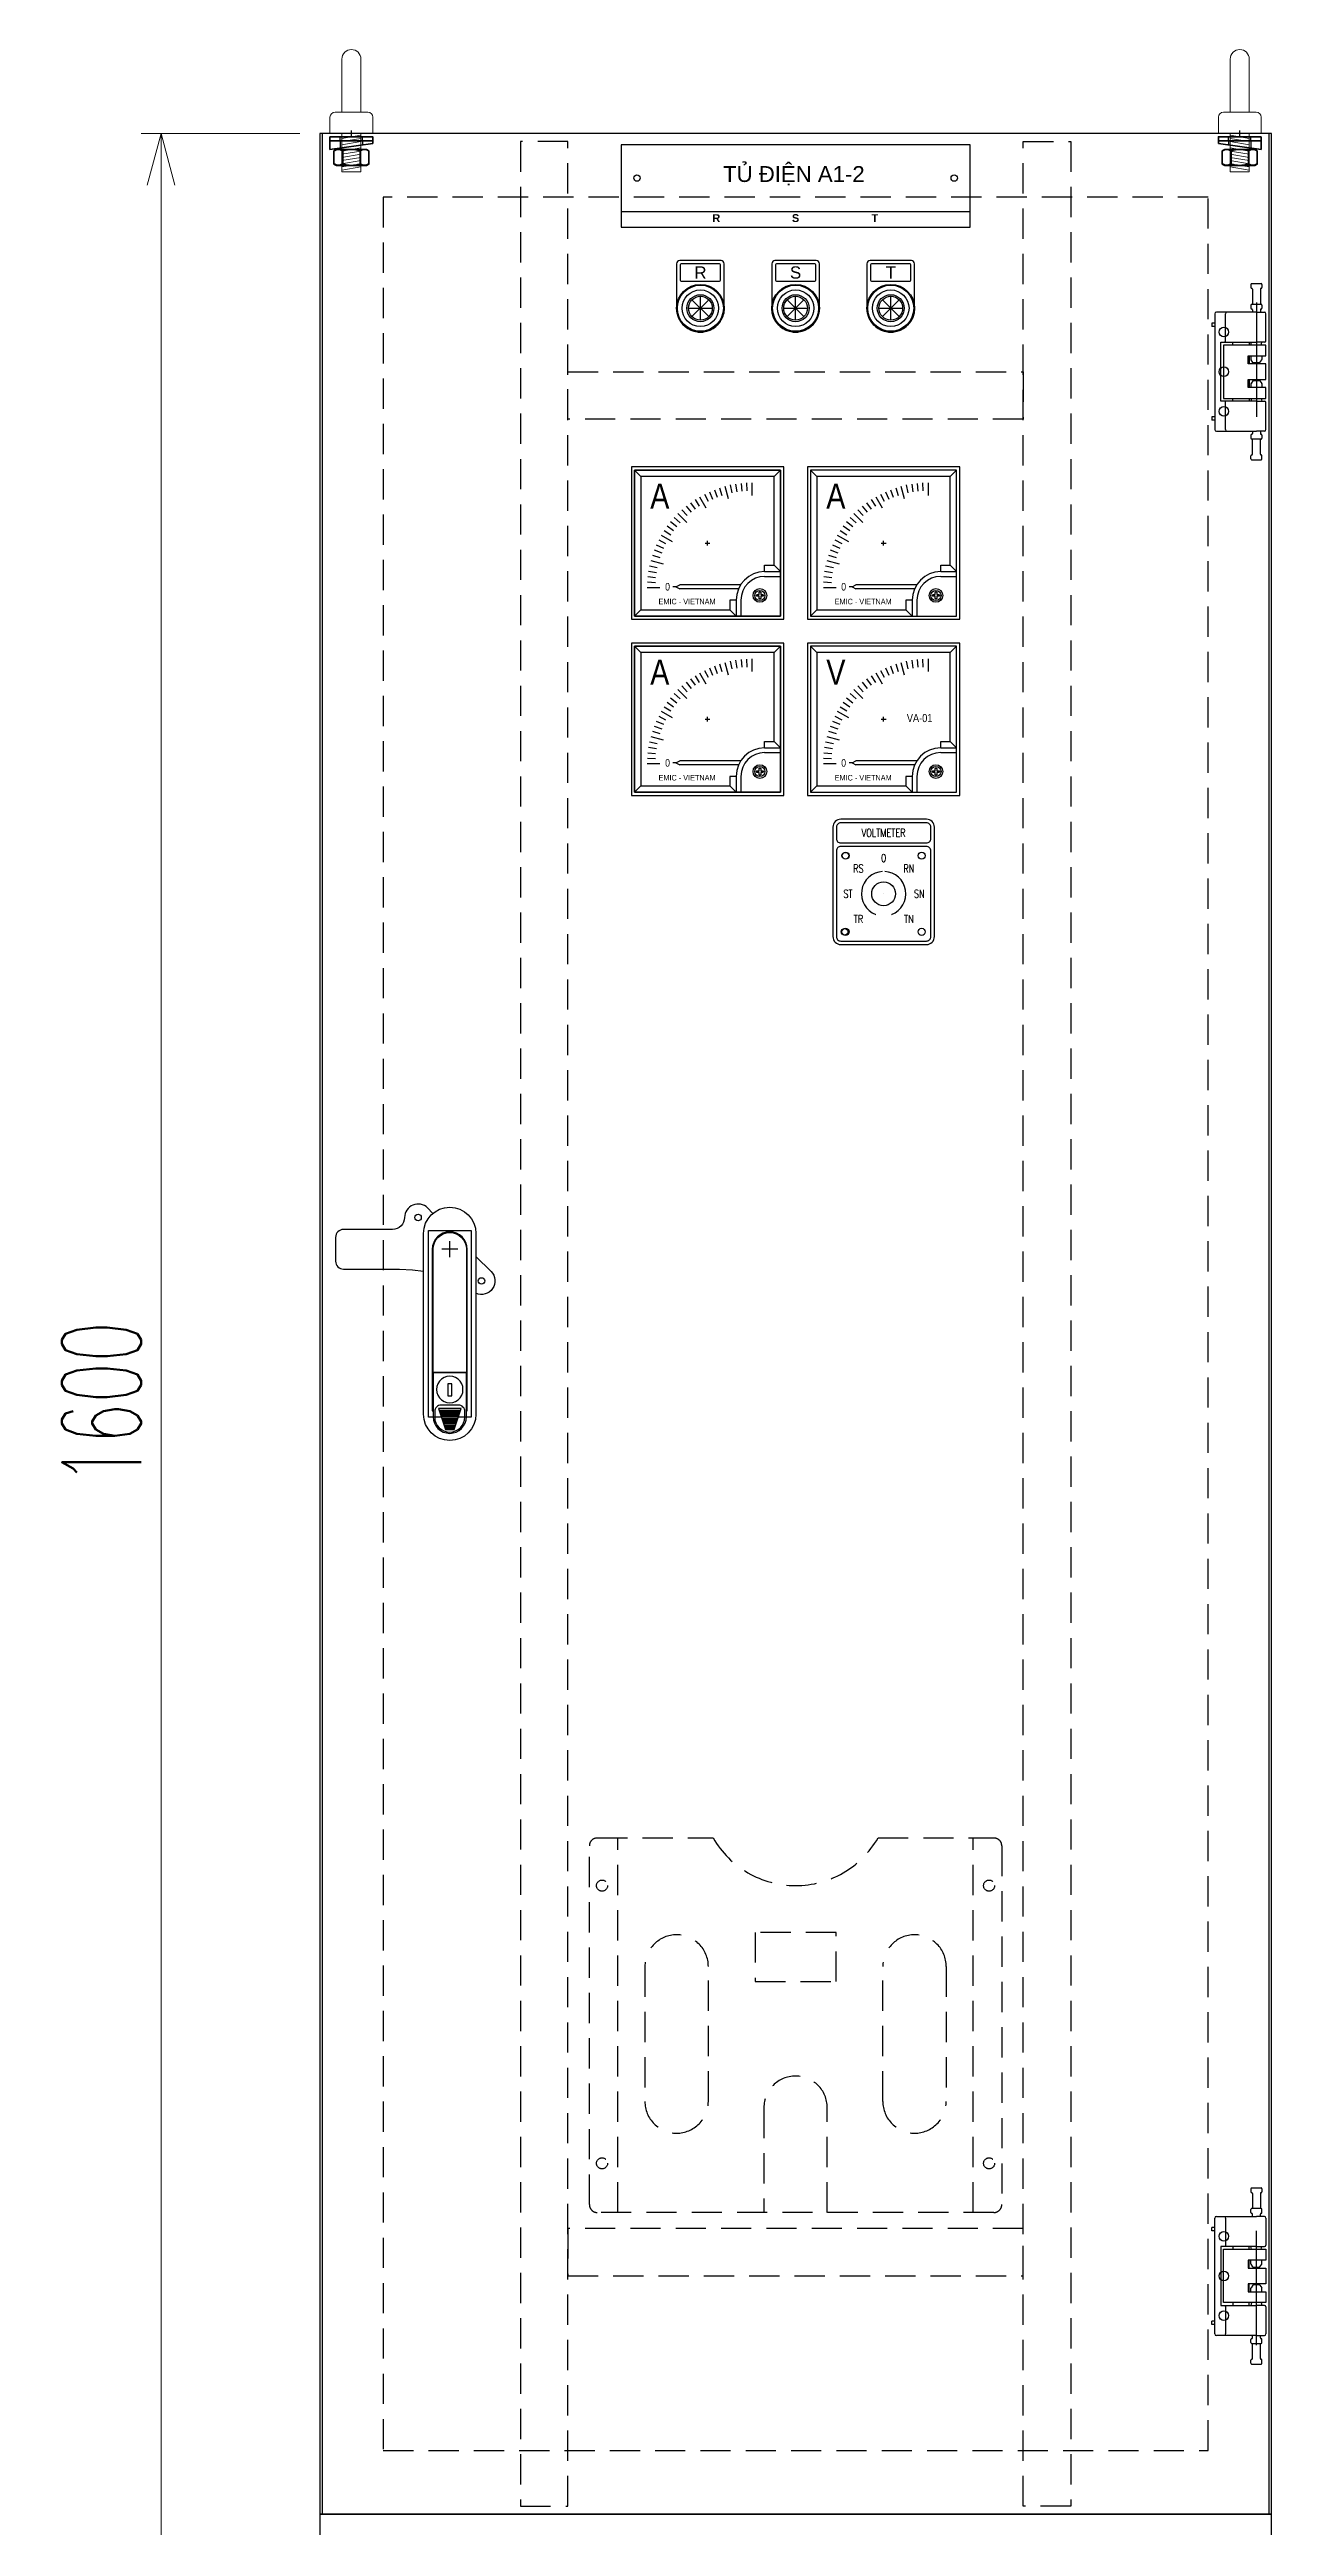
# Model space of a CAD drawing. Header units: millimetres. Extents: x 28713 to 59118, y -54378 to -19615.
# Drawn here: x 36172 to 36942, y -44590 to -43029 of the extents above; entities that cross this region are included whole.
import ezdxf
from ezdxf.enums import TextEntityAlignment as Align

# ---------------------------------------------------------------- set-up
doc = ezdxf.new("R2010")
doc.units = ezdxf.units.MM
doc.header["$LTSCALE"] = 3
doc.set_wipeout_variables(frame=1)
for name, pattern in [('ACAD_ISO04W100', [30, 24, -3, 0, -3]), ('CACHE2', [4.7625, 3.175, -1.5875]), ('HIDDEN', [9.525, 6.35, -3.175])]:
    doc.linetypes.add(name, pattern=pattern)
for name, color, linetype in [('@.VISIBLE', 7, 'Continuous'), ('Ann_green', 3, 'Continuous'), ('centerline', 6, 'ACAD_ISO04W100'), ('dim', 7, 'Continuous'), ('EQUIPMENT', 4, 'Continuous'), ('equipments', 2, 'Continuous'), ('hw_Punch', 3, 'Continuous')]:
    doc.layers.add(name, color=color, linetype=linetype)
doc.layers.add('FORT', color=2, linetype='Continuous', lineweight=35)
doc.layers.add('POINTILLE', color=8, linetype='CACHE2', lineweight=25)
doc.styles.add('Ann_w01', font='romans.shx', dxfattribs={"width": 0.6, "bigfont": 'chineset.shx'})
doc.styles.add('Arial', font='arial.ttf')
doc.styles.add('hw_Block', font='complex.shx', dxfattribs={"width": 0.75})
doc.styles.add('ISO8', font='ISO8')
doc.styles.get("Standard").update_dxf_attribs({"font": 'arial.ttf'})
doc.styles.add('TC-3C- New', font='', dxfattribs={"height": 18})
doc.styles.get('TC-3C- New').set_extended_font_data('.VnArial NarrowH')
doc.dimstyles.new('Dim 01_SC25', dxfattribs={"dimscale": 25, "dimtxt": 2, "dimasz": 1.3, "dimexe": 0.5, "dimexo": 0.5, "dimgap": 0.5, "dimtad": 1, "dimdec": 1, "dimzin": 12, "dimdsep": 46, "dimtxsty": 'Ann_w01', "dimblk": 'OPEN30', "dimcen": 1.5, "dimclrd": 6, "dimclre": 6, "dimclrt": 3, "dimadec": 1, "dimazin": 3, "dimtm": 1e-09, "dimtfac": 1, "dimtdec": 1, "dimtmove": 0, "dimatfit": 3, "dimldrblk": 'OPEN30', "dimfxl": 1, "dimtolj": 1, "dimlwd": 20, "dimlwe": 20, "dimarcsym": 0})

# ---------------------------------------------------------------- blocks, each defined once
blk = doc.blocks.new('*U20')
blk.add_hatch(color=256).paths.add_polyline_path([(0.2, 15.3), (0.2, 15.3), (0.2, 15.3), (0.2, 15.4), (0.2, 15.4), (0.2, 15.4), (0.2, 15.4), (0.2, 15.4), (0.2, 15.4), (0.2, 15.4), (0.1, 15.4), (0.1, 15.4), (0.1, 15.5), (0.1, 15.5), (0.1, 15.5), (0.1, 15.5), (0.1, 15.5), (0, 15.5), (0, 15.5), (0, 15.5), (0, 15.5), (0, 15.5), (0, 15.5), (-0.1, 15.5), (-0.1, 15.5), (-0.1, 15.5), (-0.1, 15.5), (-0.1, 15.5), (-0.1, 15.4), (-0.1, 15.4), (-0.2, 15.4), (-0.2, 15.4), (-0.2, 15.4), (-0.2, 15.4), (-0.2, 15.4), (-0.2, 15.4), (-0.2, 15.4), (-0.2, 15.3), (-0.2, 15.3), (-0.2, 15.3), (-0.2, 7.5), (0.2, 7.5)])
for p, q in [((-0.8, -13.9), (-0.8, -14.1)), ((-0.1, -13.9), (-0.8, -13.9)), ((-0.8, -14.1), (-0.1, -14.1)), ((0.1, -13.2), (-0.1, -13.2)), ((-0.1, -13.2), (-0.1, -13.9)), ((-0.1, -14.1), (-0.1, -14.8)), ((-0.1, -14.8), (0.1, -14.8)), ((0.1, -13.9), (0.1, -13.2)), ((0.8, -13.9), (0.1, -13.9)), ((0.1, -14.1), (0.8, -14.1)), ((0.1, -14.8), (0.1, -14.1)), ((0.8, -14.1), (0.8, -13.9))]:
    blk.add_line(p, q)
for points in [[(-27, -32), (27, -32, 0.414214), (32, -27), (32, 42, 0.414214), (27, 47), (-27, 47, 0.414214), (-32, 42), (-32, -27, 0.414214)], [(-27, 32), (27, 32, 0.414214), (29.8, 34.8), (29.8, 42, 0.414214), (27, 44.7), (-27, 44.7, 0.414214), (-29.8, 42), (-29.8, 34.8, 0.414214)], [(-27, -29.8), (27, -29.8, 0.414214), (29.8, -27), (29.8, 27, 0.414214), (27, 29.8), (-27, 29.8, 0.414214), (-29.8, 27), (-29.8, -27, 0.414214)]]:
    blk.add_lwpolyline(points, format="xyb", close=True)
for radius in [2.5, 1.75]:
    blk.add_circle((0, -14), radius)
for start, end in [(92.839, 249.0883), (290.9117, 87.161)]:
    blk.add_arc((0, 0), 14, start, end)
at = {"layer": 'hw_Punch'}
for centre, radius in [((-24, 24), 2.25), ((24, 24), 2.25), ((0, 0), 7.5), ((-24, -24), 2.25), ((24, -24), 2.25)]:
    blk.add_circle(centre, radius, dxfattribs=at)
at = {"style": 'hw_Block', "width": 0.75}
for s, p in [('VOLTMETER', (0, 38.4)), ('0', (0, 22.5)), ('ST', (-22.5, 0)), ('SN', (22.5, 0))]:
    blk.add_text(s, height=5, dxfattribs=at).set_placement(p, align=Align.MIDDLE_CENTER)
blk.add_wipeout([(5.5, 0), (0.2, 15.3), (0.2, 15.3), (0.2, 15.3), (0.2, 15.4), (0.2, 15.4), (0.2, 15.4), (0.2, 15.4), (0.2, 15.4), (0.2, 15.4), (0.2, 15.4), (0.1, 15.4), (0.1, 15.4), (0.1, 15.5), (0.1, 15.5), (0.1, 15.5), (0.1, 15.5), (0.1, 15.5), (0, 15.5), (0, 15.5), (0, 15.5), (0, 15.5), (0, 15.5), (0, 15.5), (-0.1, 15.5), (-0.1, 15.5), (-0.1, 15.5), (-0.1, 15.5), (-0.1, 15.5), (-0.1, 15.4), (-0.1, 15.4), (-0.2, 15.4), (-0.2, 15.4), (-0.2, 15.4), (-0.2, 15.4), (-0.2, 15.4), (-0.2, 15.4), (-0.2, 15.4), (-0.2, 15.3), (-0.2, 15.3), (-0.2, 15.3), (-5.5, 0), (-4.5, -19), (4.5, -19)])
at = {"layer": 'Defpoints', "color": 5}
blk.add_line((0, 0), (0, 0), dxfattribs=at)
at = {"style": 'hw_Block', "width": 0.75}
for s, p in [('RS', (-15.9, 15.9)), ('RN', (15.9, 15.9)), ('TR', (-15.9, -15.9)), ('TN', (15.9, -15.9))]:
    blk.add_text(s, height=5, dxfattribs=at).set_placement(p, align=Align.MIDDLE_CENTER)
blk = doc.blocks.new('_Open30')
at = {"color": 0, "linetype": 'ByBlock', "lineweight": -2}
for p, q in [((-1, 0.268), (0, 0)), ((0, 0), (-1, -0.268)), ((0, 0), (-1, 0))]:
    blk.add_line(p, q, dxfattribs=at)
blk = doc.blocks.new('*D237')
at = {"layer": 'Defpoints', "color": 0, "transparency": 16777216}
for p in [(36242.4, -43081.8), (36342.4, -43081.8), (36342.4, -44681.8)]:
    blk.add_point(p, dxfattribs=at)
at = {"layer": 'dim', "color": 6, "lineweight": 20, "transparency": 16777216}
for p, q in [((36329.9, -43081.8), (36229.9, -43081.8)), ((36242.4, -44649.3), (36242.4, -43114.3)), ((36329.9, -44681.8), (36229.9, -44681.8))]:
    blk.add_line(p, q, dxfattribs=at)
at = {"layer": 'dim', "color": 6, "lineweight": 20, "transparency": 16777216, "xscale": 32.5, "yscale": 32.5, "zscale": 32.5}
for p, rotation in [((36242.4, -43081.8), 90), ((36242.4, -44681.8), 270)]:
    blk.add_blockref('_Open30', p, dxfattribs=dict(at, rotation=rotation))
at = {"layer": 'dim', "color": 3, "transparency": 16777216, "insert": (36204.9, -43881.8), "char_height": 50, "attachment_point": 5, "rotation": 90, "style": 'Ann_w01'}
blk.add_mtext('\\A1;1600', dxfattribs=at)
blk = doc.blocks.new('*U14')
at = {"color": 1}
for p, q in [((-7.5, 0), (7.5, 0)), ((5.3, 5.3), (-5.3, -5.3)), ((-5.3, 5.3), (5.3, -5.3)), ((0, -7.5), (0, 7.5))]:
    blk.add_line(p, q, dxfattribs=at)
for radius in [15, 14.5]:
    blk.add_circle((0, 0), radius)
for radius in [8.5, 7.5]:
    blk.add_circle((0, 0), radius, dxfattribs=at)
at = {"layer": 'hw_Punch'}
blk.add_circle((0, 0), 11.5, dxfattribs=at)
blk = doc.blocks.new('*U12')
at = {"color": 2}
for p, q in [((5.3, 5.3), (-5.3, -5.3)), ((-5.3, 5.3), (5.3, -5.3)), ((0, -7.5), (0, 7.5)), ((-7.5, 0), (7.5, 0))]:
    blk.add_line(p, q, dxfattribs=at)
for radius in [15, 14.5]:
    blk.add_circle((0, 0), radius)
for radius in [8.5, 7.5]:
    blk.add_circle((0, 0), radius, dxfattribs=at)
at = {"layer": 'hw_Punch'}
blk.add_circle((0, 0), 11.5, dxfattribs=at)
blk = doc.blocks.new('*U13')
at = {"color": 3}
for p, q in [((5.3, 5.3), (-5.3, -5.3)), ((-5.3, 5.3), (5.3, -5.3)), ((0, -7.5), (0, 7.5)), ((-7.5, 0), (7.5, 0))]:
    blk.add_line(p, q, dxfattribs=at)
for radius in [15, 14.5]:
    blk.add_circle((0, 0), radius)
for radius in [8.5, 7.5]:
    blk.add_circle((0, 0), radius, dxfattribs=at)
at = {"layer": 'hw_Punch'}
blk.add_circle((0, 0), 11.5, dxfattribs=at)
blk = doc.blocks.new('HM12_COTE')
at = {"layer": 'FORT'}
for p, q in [((-11, 9.2), (-9.5, 10)), ((-11, 0.8), (-11, 9.2)), ((-9.5, 0), (-11, 0.8)), ((9.5, 10), (-9.5, 10)), ((-9.5, 0), (9.5, 0)), ((-5.5, 0.8), (-5.5, 9.2)), ((5.5, 0.8), (5.5, 9.2)), ((11, 9.2), (9.5, 10)), ((9.5, 0), (11, 0.8)), ((11, 0.8), (11, 9.2))]:
    blk.add_line(p, q, dxfattribs=at)
for centre, radius, start, end in [((-8.2, 5.1), 4.86, 55.6159, 124.3841), ((-8.2, 4.9), 4.86, 235.6159, 304.3841), ((0, -8.2), 18.2, 72.4121, 107.5879), ((0, 18.2), 18.2, 252.4121, 287.5879), ((8.2, 5.1), 4.86, 55.6159, 124.3841), ((8.2, 4.9), 4.86, 235.6159, 304.3841)]:
    blk.add_arc(centre, radius, start, end, dxfattribs=at)
blk = doc.blocks.new('CALE_M12_IPN')
at = {"layer": 'FORT'}
for p, q in [((-13.5, 3.61), (13.5, 3.61)), ((-13.5, -1.89), (-13.5, 3.61)), ((13.5, 1.89), (-13.5, -1.89)), ((13.5, 3.61), (13.5, 1.89))]:
    blk.add_line(p, q, dxfattribs=at)
at = {"layer": 'POINTILLE'}
for p, q in [((-7, 3.61), (-7, -0.98)), ((7, 3.61), (7, 0.98))]:
    blk.add_line(p, q, dxfattribs=at)
blk = doc.blocks.new('RONDELLE_M12')
at = {"layer": 'FORT'}
blk.add_lwpolyline([(-13.5, 2.5), (-13.5, 0), (13.5, 0), (13.5, 2.5)], close=True, dxfattribs=at)
at = {"layer": 'POINTILLE'}
for p, q in [((-7, 0), (-7, 2.5)), ((7, 0), (7, 2.5))]:
    blk.add_line(p, q, dxfattribs=at)
blk = doc.blocks.new('Dong ho Ampemet')
at = {"color": 4}
for p, q in [((-42, 42), (-46, 46)), ((42, 42), (-42, 42)), ((-42, 42), (-42, -42)), ((42, 42), (46, 46)), ((42, -14), (42, 42)), ((36, -18), (36, -14)), ((36, -14), (42, -14)), ((46, -18), (42, -14)), ((-42, -42), (-46, -46)), ((-42, -42), (14, -42)), ((18, -36), (14, -36)), ((14, -36), (14, -42)), ((18, -46), (14, -42))]:
    blk.add_line(p, q, dxfattribs=at)
at = {"color": 190}
for p, q in [((1.2, 32.3), (3.2, 27.7)), ((4.3, 33.6), (6.1, 28.9)), ((7.6, 34.8), (9.1, 30)), ((14.3, 36.6), (15.3, 31.7)), ((17.7, 37.2), (18.5, 32.2)), ((21.1, 37.6), (21.6, 32.7)), ((24.5, 37.9), (24.8, 32.9)), ((-21, 16.2), (-17.3, 12.8)), ((-16.2, 21), (-12.8, 17.3)), ((-13.5, 23.3), (-10.4, 19.4)), ((-10.8, 25.4), (-7.9, 21.4)), ((-7.9, 27.4), (-5.2, 23.2)), ((-2, 30.8), (0.3, 26.4)), ((-30.8, 2), (-26.4, -0.3)), ((-27.4, 7.9), (-23.2, 5.2)), ((-25.4, 10.8), (-21.4, 7.9)), ((-23.3, 13.5), (-19.4, 10.4)), ((-36.6, -14.3), (-31.7, -15.3)), ((-34.8, -7.6), (-30, -9.1)), ((-33.6, -4.3), (-28.9, -6.1)), ((-32.3, -1.2), (-27.7, -3.2)), ((-37.9, -24.5), (-32.9, -24.8)), ((-37.6, -21.1), (-32.7, -21.6)), ((-37.2, -17.7), (-32.2, -18.5))]:
    blk.add_line(p, q, dxfattribs=at)
at = {"color": 1}
for p, q in [((10.9, 35.8), (13, 28)), ((28, 38), (28, 30)), ((-18.7, 18.7), (-13, 13)), ((-5, 29.2), (-1, 22.2)), ((-29.2, 5), (-22.2, 1)), ((-1.5, 0), (1.5, 0)), ((0, -1.5), (0, 1.5)), ((-35.8, -10.9), (-28, -13)), ((-38, -28), (-30, -28)), ((-19.9, -27.5), (-21.8, -27.5)), ((-19.9, -27.5), (-21.8, -27.5)), ((-19.9, -27.5), (-17.5, -26.3)), ((-19.9, -27.5), (-17.5, -28.8)), ((20.9, -26.3), (-17.5, -26.3)), ((19.5, -28.8), (-17.5, -28.8))]:
    blk.add_line(p, q, dxfattribs=at)
at = {"color": 31}
for p, q in [((36, -18), (46, -18)), ((36, -21), (46, -21)), ((18, -36), (18, -46)), ((21, -36), (21, -46))]:
    blk.add_line(p, q, dxfattribs=at)
blk.add_lwpolyline([(-48, -48), (48, -48), (48, 48), (-48, 48)], close=True, dxfattribs=at)
at = {"color": 181}
blk.add_lwpolyline([(-46, -46), (46, -46), (46, 46), (-46, 46)], close=True, dxfattribs=at)
at = {"color": 32}
for points in [[(32.5, -32.5), (32.5, -31.2, -0.414214), (32.9, -30.8), (33.1, -30.8, -0.414214), (33.6, -31.2), (33.6, -32.5)], [(32.5, -33.5), (31.3, -33.5, -0.414214), (30.8, -33.1), (30.8, -32.9, -0.414214), (31.3, -32.5), (32.5, -32.5)], [(33.6, -33.5), (33.6, -34.8, -0.414214), (33.1, -35.2), (32.9, -35.2, -0.414214), (32.5, -34.8), (32.5, -33.5)], [(33.6, -32.5), (34.8, -32.5, -0.414214), (35.2, -32.9), (35.2, -33.1, -0.414214), (34.8, -33.5), (33.6, -33.5)]]:
    blk.add_lwpolyline(points, format="xyb", dxfattribs=at)
at = {"color": 31}
blk.add_circle((33, -33), 4.31, dxfattribs=at)
at = {"color": 102}
blk.add_circle((33, -33), 3.2, dxfattribs=at)
at = {"color": 31}
for radius in [18, 15]:
    blk.add_arc((36, -36), radius, 90, 180, dxfattribs=at)
at = {"color": 2, "style": 'TC-3C- New'}
for s, height, p in [('A', 15.8, (-30.1, 21.7)), ('0', 4.75, (-25.2, -29.9))]:
    blk.add_text(s, height=height, dxfattribs=at).set_placement(p, align=Align.CENTER)
at = {"color": 3, "style": 'TC-3C- New'}
blk.add_text('EMIC - Vietnam', height=3.5, dxfattribs=at).set_placement((-12.9, -38.6), align=Align.CENTER)
blk = doc.blocks.new('Dong ho Vonmet')
at = {"color": 4}
for p, q in [((-42, 42), (-46, 46)), ((42, 42), (-42, 42)), ((-42, 42), (-42, -42)), ((42, 42), (46, 46)), ((42, -14), (42, 42)), ((36, -18), (36, -14)), ((36, -14), (42, -14)), ((46, -18), (42, -14)), ((-42, -42), (-46, -46)), ((-42, -42), (14, -42)), ((18, -36), (14, -36)), ((14, -36), (14, -42)), ((18, -46), (14, -42))]:
    blk.add_line(p, q, dxfattribs=at)
at = {"color": 190}
for p, q in [((1.2, 32.3), (3.2, 27.7)), ((4.3, 33.6), (6.1, 28.9)), ((7.6, 34.8), (9.1, 30)), ((14.3, 36.6), (15.3, 31.7)), ((17.7, 37.2), (18.5, 32.2)), ((21.1, 37.6), (21.6, 32.7)), ((24.5, 37.9), (24.8, 32.9)), ((-21, 16.2), (-17.3, 12.8)), ((-16.2, 21), (-12.8, 17.3)), ((-13.5, 23.3), (-10.4, 19.4)), ((-10.8, 25.4), (-7.9, 21.4)), ((-7.9, 27.4), (-5.2, 23.2)), ((-2, 30.8), (0.3, 26.4)), ((-30.8, 2), (-26.4, -0.3)), ((-27.4, 7.9), (-23.2, 5.2)), ((-25.4, 10.8), (-21.4, 7.9)), ((-23.3, 13.5), (-19.4, 10.4)), ((-36.6, -14.3), (-31.7, -15.3)), ((-34.8, -7.6), (-30, -9.1)), ((-33.6, -4.3), (-28.9, -6.1)), ((-32.3, -1.2), (-27.7, -3.2)), ((-37.9, -24.5), (-32.9, -24.8)), ((-37.6, -21.1), (-32.7, -21.6)), ((-37.2, -17.7), (-32.2, -18.5))]:
    blk.add_line(p, q, dxfattribs=at)
at = {"color": 1}
for p, q in [((10.9, 35.8), (13, 28)), ((28, 38), (28, 30)), ((-18.7, 18.7), (-13, 13)), ((-5, 29.2), (-1, 22.2)), ((-29.2, 5), (-22.2, 1)), ((-1.5, 0), (1.5, 0)), ((0, -1.5), (0, 1.5)), ((-35.8, -10.9), (-28, -13)), ((-38, -28), (-30, -28)), ((-19.9, -27.5), (-21.8, -27.5)), ((-19.9, -27.5), (-21.8, -27.5)), ((-19.9, -27.5), (-17.5, -26.3)), ((-19.9, -27.5), (-17.5, -28.8)), ((20.9, -26.3), (-17.5, -26.3)), ((19.5, -28.8), (-17.5, -28.8))]:
    blk.add_line(p, q, dxfattribs=at)
at = {"color": 31}
for p, q in [((36, -18), (46, -18)), ((36, -21), (46, -21)), ((18, -36), (18, -46)), ((21, -36), (21, -46))]:
    blk.add_line(p, q, dxfattribs=at)
blk.add_lwpolyline([(-48, -48), (48, -48), (48, 48), (-48, 48)], close=True, dxfattribs=at)
at = {"color": 181}
blk.add_lwpolyline([(-46, -46), (46, -46), (46, 46), (-46, 46)], close=True, dxfattribs=at)
at = {"color": 32}
for points in [[(32.5, -32.5), (32.5, -31.2, -0.414214), (32.9, -30.8), (33.1, -30.8, -0.414214), (33.6, -31.2), (33.6, -32.5)], [(32.5, -33.5), (31.3, -33.5, -0.414214), (30.8, -33.1), (30.8, -32.9, -0.414214), (31.3, -32.5), (32.5, -32.5)], [(33.6, -33.5), (33.6, -34.8, -0.414214), (33.1, -35.2), (32.9, -35.2, -0.414214), (32.5, -34.8), (32.5, -33.5)], [(33.6, -32.5), (34.8, -32.5, -0.414214), (35.2, -32.9), (35.2, -33.1, -0.414214), (34.8, -33.5), (33.6, -33.5)]]:
    blk.add_lwpolyline(points, format="xyb", dxfattribs=at)
at = {"color": 31}
blk.add_circle((33, -33), 4.31, dxfattribs=at)
at = {"color": 102}
blk.add_circle((33, -33), 3.2, dxfattribs=at)
at = {"color": 31}
for radius in [18, 15]:
    blk.add_arc((36, -36), radius, 90, 180, dxfattribs=at)
at = {"color": 2, "style": 'TC-3C- New'}
for s, height, p in [('V', 15.8, (-30.1, 21.7)), ('0', 4.75, (-25.2, -29.9))]:
    blk.add_text(s, height=height, dxfattribs=at).set_placement(p, align=Align.CENTER)
at = {"color": 4, "style": 'TC-3C- New'}
blk.add_text('va-01', height=5.07, dxfattribs=at).set_placement((22.7, -1.8), align=Align.CENTER)
at = {"color": 3, "style": 'TC-3C- New'}
blk.add_text('EMIC - Vietnam', height=3.5, dxfattribs=at).set_placement((-12.9, -38.6), align=Align.CENTER)

msp = doc.modelspace()

# ---------------------------------------------------------------- linework, layer by layer
at = {"color": 8, "linetype": 'HIDDEN'}
for points in [[(36468.92, -43086.83), (36468.92, -44576.83), (36498.92, -44576.83), (36498.92, -43086.83)], [(36815.92, -43086.83), (36815.92, -44576.83), (36785.92, -44576.83), (36785.92, -43086.83)], [(36785.92, -43261.83), (36498.92, -43261.83), (36498.92, -43231.83), (36785.92, -43231.83)], [(36785.92, -44401.83), (36498.92, -44401.83), (36498.92, -44431.83), (36785.92, -44431.83)]]:
    msp.add_lwpolyline(points, close=True, dxfattribs=at)
for points in [[(36597.42, -43193.31), (36597.42, -43163.83, 0.4142136), (36595.42, -43161.83), (36569.42, -43161.83, 0.4142136), (36567.42, -43163.83), (36567.42, -43193.31)], [(36657.42, -43193.31), (36657.42, -43163.83, 0.4142136), (36655.42, -43161.83), (36629.42, -43161.83, 0.4142136), (36627.42, -43163.83), (36627.42, -43193.31)], [(36717.42, -43193.31), (36717.42, -43163.83, 0.4142136), (36715.42, -43161.83), (36689.42, -43161.83, 0.4142136), (36687.42, -43163.83), (36687.42, -43193.31)]]:
    msp.add_lwpolyline(points, format="xyb")
for points in [[(36570.67, -43174.83), (36594.17, -43174.83, 0.4142136), (36595.17, -43173.83), (36595.17, -43164.83, 0.4142136), (36594.17, -43163.83), (36570.67, -43163.83, 0.4142136), (36569.67, -43164.83), (36569.67, -43173.83, 0.4142136)], [(36630.67, -43174.83), (36654.17, -43174.83, 0.4142136), (36655.17, -43173.83), (36655.17, -43164.83, 0.4142136), (36654.17, -43163.83), (36630.67, -43163.83, 0.4142136), (36629.67, -43164.83), (36629.67, -43173.83, 0.4142136)], [(36690.67, -43174.83), (36714.17, -43174.83, 0.4142136), (36715.17, -43173.83), (36715.17, -43164.83, 0.4142136), (36714.17, -43163.83), (36690.67, -43163.83, 0.4142136), (36689.67, -43164.83), (36689.67, -43173.83, 0.4142136)]]:
    msp.add_lwpolyline(points, format="xyb", close=True)
for points in [[(36580.94, -43206.83), (36583.9, -43206.83)], [(36582.38, -43206.83), (36582.47, -43206.83)], [(36640.94, -43206.83), (36643.9, -43206.83)], [(36642.38, -43206.83), (36642.47, -43206.83)], [(36700.94, -43206.83), (36703.9, -43206.83)], [(36702.38, -43206.83), (36702.47, -43206.83)]]:
    msp.add_lwpolyline(points)
at = {"color": 3}
for points in [[(36540.92, -43293.83), (36632.92, -43293.83), (36632.92, -43385.83), (36540.92, -43385.83)], [(36651.92, -43385.83), (36743.92, -43385.83), (36743.92, -43293.83), (36651.92, -43293.83)], [(36540.92, -43404.83), (36632.92, -43404.83), (36632.92, -43496.83), (36540.92, -43496.83)], [(36651.92, -43496.83), (36743.92, -43496.83), (36743.92, -43404.83), (36651.92, -43404.83)]]:
    msp.add_lwpolyline(points, close=True, dxfattribs=at)
msp.add_lwpolyline([(36942.42, -44581.83), (36342.42, -44581.83), (36342.42, -44681.83), (36942.42, -44681.83)], close=True)
for centre in [(36582.42, -43191.83), (36582.42, -43191.83), (36642.42, -43191.83), (36642.42, -43191.83), (36702.42, -43191.83), (36702.42, -43191.83)]:
    msp.add_circle(centre, 11.5)
for centre in [(36582.42, -43191.83), (36642.42, -43191.83), (36702.42, -43191.83)]:
    msp.add_arc(centre, 15.07, 174.36588, 5.63412)
at = {"layer": '@.VISIBLE'}
msp.add_line((36532.42, -43130.83), (36752.42, -43130.83), dxfattribs=at)
msp.add_lwpolyline([(36532.42, -43140.83), (36752.42, -43140.83), (36752.42, -43088.83), (36532.42, -43088.83)], close=True, dxfattribs=at)
for centre in [(36542.42, -43109.83), (36742.42, -43109.83)]:
    msp.add_circle(centre, 2, dxfattribs=at)
at = {"layer": 'Ann_green', "color": 8, "linetype": 'HIDDEN'}
for p, q in [((36530.42, -44391.83), (36530.42, -44155.83)), ((36754.42, -44391.83), (36754.42, -44155.83))]:
    msp.add_line(p, q, dxfattribs=at)
for points in [[(36772.42, -44160.83), (36772.42, -44386.83, -0.4142136), (36767.42, -44391.83), (36517.42, -44391.83, -0.4142136), (36512.42, -44386.83), (36512.42, -44160.83, -0.4142136), (36517.42, -44155.83), (36590.46, -44155.83, 0.5773503), (36694.38, -44155.83), (36767.42, -44155.83, -0.4142136)], [(36567.43, -44341.83), (36567.43, -44341.83, 0.4142136), (36587.43, -44321.83), (36587.43, -44236.83, 0.4142136), (36567.43, -44216.83), (36567.43, -44216.83, 0.4142136), (36547.43, -44236.83), (36547.43, -44321.83, 0.4142136)], [(36717.42, -44341.83), (36717.42, -44341.83, -0.4142136), (36697.42, -44321.83), (36697.42, -44236.83, -0.4142136), (36717.42, -44216.83), (36717.42, -44216.83, -0.4142136), (36737.42, -44236.83), (36737.42, -44321.83, -0.4142136)]]:
    msp.add_lwpolyline(points, format="xyb", close=True, dxfattribs=at)
msp.add_lwpolyline([(36616.92, -44246.33), (36667.92, -44246.33), (36667.92, -44215.33), (36616.92, -44215.33)], close=True, dxfattribs=at)
msp.add_lwpolyline([(36662.42, -44391.83), (36662.42, -44325.83, 1), (36622.42, -44325.83), (36622.42, -44391.83)], format="xyb", dxfattribs=at)
for centre in [(36520.42, -44185.83), (36764.42, -44185.83), (36520.42, -44360.83), (36764.42, -44360.83)]:
    msp.add_circle(centre, 3.5, dxfattribs=at)
at = {"layer": 'centerline'}
for p, q in [((36362.42, -43083.83), (36362.42, -43079.83)), ((36922.42, -43083.83), (36922.42, -43079.83)), ((36932.92, -43188.33), (36932.92, -43275.33)), ((36424.42, -43789.83), (36424.42, -43779.83)), ((36932.92, -44475.33), (36932.92, -44388.33))]:
    msp.add_line(p, q, dxfattribs=at)
msp.add_lwpolyline([(36429.42, -43784.83), (36419.42, -43784.83)], dxfattribs=at)
at = {"layer": 'EQUIPMENT', "color": 8}
for p, q in [((36929.42, -43176.83), (36929.42, -43178.83)), ((36929.92, -43176.33), (36935.92, -43176.33)), ((36930.42, -43179.83), (36930.42, -43189.33)), ((36935.42, -43179.83), (36935.42, -43189.33)), ((36936.42, -43176.83), (36936.42, -43178.83)), ((36930.42, -43283.83), (36930.42, -43274.33)), ((36935.42, -43283.83), (36935.42, -43274.33)), ((36929.42, -43286.83), (36929.42, -43284.83)), ((36929.92, -43287.33), (36935.92, -43287.33)), ((36936.42, -43286.83), (36936.42, -43284.83)), ((36929.42, -44376.83), (36929.42, -44378.83)), ((36929.92, -44376.33), (36935.92, -44376.33)), ((36930.42, -44379.83), (36930.42, -44389.33)), ((36935.42, -44379.83), (36935.42, -44389.33)), ((36936.42, -44376.83), (36936.42, -44378.83)), ((36930.42, -44483.83), (36930.42, -44474.33)), ((36935.42, -44483.83), (36935.42, -44474.33)), ((36929.42, -44486.83), (36929.42, -44484.83)), ((36929.92, -44487.33), (36935.92, -44487.33)), ((36936.42, -44486.83), (36936.42, -44484.83))]:
    msp.add_line(p, q, dxfattribs=at)
at = {"layer": 'EQUIPMENT'}
for p, q in [((36904.72, -43201.33), (36904.72, -43203.33)), ((36906.72, -43201.33), (36904.72, -43201.33)), ((36906.72, -43203.33), (36904.72, -43203.33)), ((36906.72, -43195.33), (36906.72, -43268.33)), ((36913.96, -43194.33), (36907.72, -43194.33)), ((36913.38, -43212.33), (36913.38, -43195.33)), ((36932.92, -43194.33), (36913.96, -43194.33)), ((36929.42, -43189.83), (36929.42, -43191.83)), ((36929.92, -43189.33), (36935.92, -43189.33)), ((36930.42, -43192.83), (36930.42, -43194.33)), ((36932.92, -43194.33), (36937.92, -43194.33)), ((36935.42, -43192.83), (36935.42, -43194.33)), ((36936.42, -43189.83), (36936.42, -43191.83)), ((36938.92, -43212.33), (36938.92, -43195.33)), ((36910.5, -43250.33), (36910.5, -43213.33)), ((36910.5, -43213.33), (36912.81, -43213.33)), ((36912.81, -43213.33), (36932.92, -43213.33)), ((36917.99, -43215.03), (36917.99, -43213.33)), ((36928.31, -43213.33), (36928.31, -43215.03)), ((36929.93, -43215.03), (36929.42, -43213.33)), ((36937.92, -43213.33), (36932.92, -43213.33)), ((36935.91, -43215.03), (36936.42, -43213.33)), ((36928.31, -43221.83), (36928.31, -43226.83)), ((36929.42, -43221.83), (36929.42, -43224.16)), ((36930.77, -43226.13), (36929.52, -43224.46)), ((36934.67, -43226.33), (36931.17, -43226.33)), ((36935.07, -43226.13), (36936.32, -43224.46)), ((36936.42, -43221.83), (36936.42, -43224.16)), ((36912.81, -43250.33), (36910.5, -43250.33)), ((36932.92, -43250.33), (36912.81, -43250.33)), ((36917.99, -43250.33), (36917.99, -43248.63)), ((36928.31, -43236.83), (36928.31, -43241.83)), ((36928.31, -43248.63), (36928.31, -43250.33)), ((36929.42, -43239.5), (36929.42, -43241.83)), ((36929.93, -43248.63), (36929.42, -43250.33)), ((36930.77, -43237.53), (36929.52, -43239.2)), ((36931.17, -43237.33), (36934.67, -43237.33)), ((36932.92, -43250.33), (36937.92, -43250.33)), ((36935.07, -43237.53), (36936.32, -43239.2)), ((36935.91, -43248.63), (36936.42, -43250.33)), ((36936.42, -43239.5), (36936.42, -43241.83)), ((36904.72, -43260.33), (36904.72, -43262.33)), ((36906.72, -43260.33), (36904.72, -43260.33)), ((36906.72, -43262.33), (36904.72, -43262.33)), ((36913.38, -43268.33), (36913.38, -43251.33)), ((36938.92, -43268.33), (36938.92, -43251.33)), ((36907.72, -43269.33), (36913.96, -43269.33)), ((36913.96, -43269.33), (36932.92, -43269.33)), ((36929.42, -43271.83), (36929.42, -43273.83)), ((36935.92, -43274.33), (36929.92, -43274.33)), ((36930.42, -43269.33), (36930.42, -43270.83)), ((36937.92, -43269.33), (36932.92, -43269.33)), ((36935.42, -43269.33), (36935.42, -43270.83)), ((36936.42, -43271.83), (36936.42, -43273.83)), ((36929.42, -44391.83), (36929.42, -44389.83)), ((36935.92, -44389.33), (36929.92, -44389.33)), ((36936.42, -44391.83), (36936.42, -44389.83)), ((36904.72, -44403.33), (36904.72, -44401.33)), ((36906.72, -44401.33), (36904.72, -44401.33)), ((36906.72, -44403.33), (36904.72, -44403.33)), ((36906.72, -44468.33), (36906.72, -44395.33)), ((36907.72, -44394.33), (36913.96, -44394.33)), ((36913.38, -44395.33), (36913.38, -44412.33)), ((36913.96, -44394.33), (36932.92, -44394.33)), ((36930.42, -44394.33), (36930.42, -44392.83)), ((36937.92, -44394.33), (36932.92, -44394.33)), ((36935.42, -44394.33), (36935.42, -44392.83)), ((36938.92, -44395.33), (36938.92, -44412.33)), ((36912.81, -44413.33), (36910.5, -44413.33)), ((36910.5, -44413.33), (36910.5, -44450.33)), ((36932.92, -44413.33), (36912.81, -44413.33)), ((36917.99, -44413.33), (36917.99, -44415.03)), ((36928.31, -44415.03), (36928.31, -44413.33)), ((36929.93, -44415.03), (36929.42, -44413.33)), ((36932.92, -44413.33), (36937.92, -44413.33)), ((36935.91, -44415.03), (36936.42, -44413.33)), ((36928.31, -44426.83), (36928.31, -44421.83)), ((36928.31, -44441.83), (36928.31, -44436.83)), ((36929.42, -44424.16), (36929.42, -44421.83)), ((36930.77, -44426.13), (36929.52, -44424.46)), ((36931.17, -44426.33), (36934.67, -44426.33)), ((36935.07, -44426.13), (36936.32, -44424.46)), ((36936.42, -44424.16), (36936.42, -44421.83)), ((36910.5, -44450.33), (36912.81, -44450.33)), ((36912.81, -44450.33), (36932.92, -44450.33)), ((36913.38, -44451.33), (36913.38, -44468.33)), ((36917.99, -44448.63), (36917.99, -44450.33)), ((36928.31, -44450.33), (36928.31, -44448.63)), ((36929.42, -44441.83), (36929.42, -44439.5)), ((36929.93, -44448.63), (36929.42, -44450.33)), ((36930.77, -44437.53), (36929.52, -44439.2)), ((36934.67, -44437.33), (36931.17, -44437.33)), ((36937.92, -44450.33), (36932.92, -44450.33)), ((36935.07, -44437.53), (36936.32, -44439.2)), ((36935.91, -44448.63), (36936.42, -44450.33)), ((36936.42, -44441.83), (36936.42, -44439.5)), ((36938.92, -44451.33), (36938.92, -44468.33)), ((36904.72, -44462.33), (36904.72, -44460.33)), ((36906.72, -44460.33), (36904.72, -44460.33)), ((36906.72, -44462.33), (36904.72, -44462.33)), ((36913.96, -44469.33), (36907.72, -44469.33)), ((36932.92, -44469.33), (36913.96, -44469.33)), ((36929.42, -44473.83), (36929.42, -44471.83)), ((36929.92, -44474.33), (36935.92, -44474.33)), ((36930.42, -44470.83), (36930.42, -44469.33)), ((36932.92, -44469.33), (36937.92, -44469.33)), ((36935.42, -44470.83), (36935.42, -44469.33)), ((36936.42, -44473.83), (36936.42, -44471.83))]:
    msp.add_line(p, q, dxfattribs=at)
at = {"layer": 'EQUIPMENT', "color": 8}
for points in [[(36938.92, -43226.83), (36927.67, -43226.83), (36927.67, -43221.83), (36938.92, -43221.83), (36938.92, -43215.03), (36912.22, -43215.03), (36912.22, -43248.63), (36938.92, -43248.63), (36938.92, -43241.83), (36927.67, -43241.83), (36927.67, -43236.83), (36938.92, -43236.83)], [(36938.92, -44436.83), (36927.67, -44436.83), (36927.67, -44441.83), (36938.92, -44441.83), (36938.92, -44448.63), (36912.22, -44448.63), (36912.22, -44415.03), (36938.92, -44415.03), (36938.92, -44421.83), (36927.67, -44421.83), (36927.67, -44426.83), (36938.92, -44426.83)]]:
    msp.add_lwpolyline(points, close=True, dxfattribs=at)
for centre in [(36912.42, -43206.83), (36912.42, -43231.83), (36912.42, -43256.83), (36912.42, -44406.83), (36912.42, -44431.83), (36912.42, -44456.83)]:
    msp.add_circle(centre, 3, dxfattribs=at)
for centre, start, end in [((36929.92, -43176.83), 90, 180), ((36929.92, -43178.83), 180, 270), ((36929.92, -43179.83), 0, 90), ((36935.92, -43179.83), 90, 180), ((36935.92, -43176.83), 0, 90), ((36935.92, -43178.83), 270, 0), ((36929.92, -43284.83), 90, 180), ((36929.92, -43286.83), 180, 270), ((36929.92, -43283.83), 270, 0), ((36935.92, -43283.83), 180, 270), ((36935.92, -43284.83), 0, 90), ((36935.92, -43286.83), 270, 0), ((36929.92, -44376.83), 90, 180), ((36929.92, -44378.83), 180, 270), ((36929.92, -44379.83), 0, 90), ((36935.92, -44379.83), 90, 180), ((36935.92, -44376.83), 0, 90), ((36935.92, -44378.83), 270, 0), ((36929.92, -44484.83), 90, 180), ((36929.92, -44486.83), 180, 270), ((36929.92, -44483.83), 270, 0), ((36935.92, -44483.83), 180, 270), ((36935.92, -44484.83), 0, 90), ((36935.92, -44486.83), 270, 0)]:
    msp.add_arc(centre, 0.5, start, end, dxfattribs=at)
at = {"layer": 'EQUIPMENT'}
for centre, radius, start, end in [((36907.72, -43195.33), 1, 90, 180), ((36929.92, -43189.83), 0.5, 90, 180), ((36929.92, -43191.83), 0.5, 180, 270), ((36929.92, -43192.83), 0.5, 0, 90), ((36935.92, -43192.83), 0.5, 90, 180), ((36935.92, -43189.83), 0.5, 0, 90), ((36935.92, -43191.83), 0.5, 270, 0), ((36937.92, -43195.33), 1, 0, 90), ((36937.92, -43212.33), 1, 270, 0), ((36929.92, -43224.16), 0.5, 180, 216.8699), ((36931.17, -43225.83), 0.5, 216.8699, 270), ((36934.67, -43225.83), 0.5, 270, 323.1301), ((36935.92, -43224.16), 0.5, 323.1301, 0), ((36929.92, -43239.5), 0.5, 143.1301, 180), ((36931.17, -43237.83), 0.5, 90, 143.1301), ((36934.67, -43237.83), 0.5, 36.8699, 90), ((36935.92, -43239.5), 0.5, 0, 36.8699), ((36937.92, -43251.33), 1, 0, 90), ((36907.72, -43268.33), 1, 180, 270), ((36929.92, -43271.83), 0.5, 90, 180), ((36929.92, -43273.83), 0.5, 180, 270), ((36929.92, -43270.83), 0.5, 270, 0), ((36935.92, -43270.83), 0.5, 180, 270), ((36935.92, -43271.83), 0.5, 0, 90), ((36935.92, -43273.83), 0.5, 270, 0), ((36937.92, -43268.33), 1, 270, 0), ((36929.92, -44389.83), 0.5, 90, 180), ((36935.92, -44389.83), 0.5, 0, 90), ((36907.72, -44395.33), 1, 90, 180), ((36929.92, -44391.83), 0.5, 180, 270), ((36929.92, -44392.83), 0.5, 0, 90), ((36935.92, -44392.83), 0.5, 90, 180), ((36935.92, -44391.83), 0.5, 270, 0), ((36937.92, -44395.33), 1, 0, 90), ((36937.92, -44412.33), 1, 270, 0), ((36929.92, -44424.16), 0.5, 180, 216.8699), ((36931.17, -44425.83), 0.5, 216.8699, 270), ((36934.67, -44425.83), 0.5, 270, 323.1301), ((36935.92, -44424.16), 0.5, 323.1301, 0), ((36929.92, -44439.5), 0.5, 143.1301, 180), ((36931.17, -44437.83), 0.5, 90, 143.1301), ((36934.67, -44437.83), 0.5, 36.8699, 90), ((36935.92, -44439.5), 0.5, 0, 36.8699), ((36937.92, -44451.33), 1, 0, 90), ((36907.72, -44468.33), 1, 180, 270), ((36929.92, -44471.83), 0.5, 90, 180), ((36929.92, -44473.83), 0.5, 180, 270), ((36929.92, -44470.83), 0.5, 270, 0), ((36935.92, -44470.83), 0.5, 180, 270), ((36935.92, -44471.83), 0.5, 0, 90), ((36935.92, -44473.83), 0.5, 270, 0), ((36937.92, -44468.33), 1, 270, 0)]:
    msp.add_arc(centre, radius, start, end, dxfattribs=at)
for centre, start_param, end_param in [((36913.96, -43195.33), 3.1415927, 4.712389), ((36912.81, -43212.33), 0, 1.5707963), ((36912.81, -43251.33), 1.5707963, 3.1415927), ((36913.96, -43268.33), 4.712389, 6.2831853)]:
    msp.add_ellipse(centre, major_axis=(0, -1), ratio=0.5773503, start_param=start_param, end_param=end_param, dxfattribs=at)
at = {"layer": 'EQUIPMENT', "extrusion": (0, 0, -1)}
for centre, start_param, end_param in [((36913.96, -44395.33), 4.712389, 6.2831853), ((36912.81, -44412.33), 1.5707963, 3.1415927), ((36912.81, -44451.33), 0, 1.5707963), ((36913.96, -44468.33), 3.1415927, 4.712389)]:
    msp.add_ellipse(centre, major_axis=(0, 1), ratio=0.5773503, start_param=start_param, end_param=end_param, dxfattribs=at)
at = {"layer": 'equipments', "lineweight": 0}
for p, q in [((36356.42, -43034.83), (36356.42, -43068.33)), ((36368.42, -43034.83), (36368.42, -43068.33)), ((36916.42, -43034.83), (36916.42, -43068.33)), ((36928.42, -43034.83), (36928.42, -43068.33)), ((36348.92, -43081.83), (36348.92, -43071.5)), ((36352.09, -43068.33), (36372.75, -43068.33)), ((36375.92, -43081.83), (36375.92, -43071.5)), ((36908.92, -43081.83), (36908.92, -43071.5)), ((36932.75, -43068.33), (36912.09, -43068.33)), ((36935.92, -43081.83), (36935.92, -43071.5)), ((36375.92, -43081.83), (36348.92, -43081.83)), ((36356.42, -43081.83), (36356.42, -43105.83)), ((36368.42, -43081.83), (36356.42, -43081.83)), ((36368.42, -43081.83), (36368.42, -43105.83)), ((36908.92, -43081.83), (36935.92, -43081.83)), ((36916.42, -43081.83), (36916.42, -43105.83)), ((36916.42, -43081.83), (36928.42, -43081.83)), ((36928.42, -43081.83), (36928.42, -43105.83)), ((36368.42, -43105.83), (36356.42, -43105.83)), ((36916.42, -43105.83), (36928.42, -43105.83))]:
    msp.add_line(p, q, dxfattribs=at)
at = {"layer": 'equipments', "color": 8, "lineweight": 0}
for p, q in [((36368.42, -43082.83), (36356.42, -43084.83)), ((36368.42, -43084.83), (36356.42, -43086.83)), ((36368.42, -43086.83), (36356.42, -43088.83)), ((36368.42, -43088.83), (36356.42, -43090.83)), ((36368.42, -43090.83), (36356.42, -43092.83)), ((36368.42, -43092.83), (36356.42, -43094.83)), ((36916.42, -43082.83), (36928.42, -43084.83)), ((36916.42, -43084.83), (36928.42, -43086.83)), ((36916.42, -43086.83), (36928.42, -43088.83)), ((36916.42, -43088.83), (36928.42, -43090.83)), ((36916.42, -43090.83), (36928.42, -43092.83)), ((36916.42, -43092.83), (36928.42, -43094.83)), ((36368.42, -43094.83), (36356.42, -43096.83)), ((36368.42, -43096.83), (36356.42, -43098.83)), ((36368.42, -43098.83), (36356.42, -43100.83)), ((36368.42, -43100.83), (36356.42, -43102.83)), ((36368.42, -43102.83), (36356.42, -43104.83)), ((36916.42, -43094.83), (36928.42, -43096.83)), ((36916.42, -43096.83), (36928.42, -43098.83)), ((36916.42, -43098.83), (36928.42, -43100.83)), ((36916.42, -43100.83), (36928.42, -43102.83)), ((36916.42, -43102.83), (36928.42, -43104.83))]:
    msp.add_line(p, q, dxfattribs=at)
at = {"layer": 'equipments', "color": 8}
for points in [[(36413.81, -43762.2), (36410.43, -43758.82, 0.6681786), (36395.92, -43764.83, -0.4142136), (36388.42, -43772.33), (36357.42, -43772.33, 0.4142136), (36352.42, -43777.33), (36352.42, -43792.33, 0.4142136), (36357.42, -43797.33), (36392.79, -43797.33), (36400.91, -43797.77), (36407.92, -43798.65)], [(36440.92, -43789.31), (36450.43, -43798.82, -0.8340245), (36440.92, -43812.58)]]:
    msp.add_lwpolyline(points, format="xyb", dxfattribs=at)
at = {"layer": 'equipments'}
for points in [[(36440.92, -43774.83), (36440.92, -43888.83, -1), (36407.92, -43888.83), (36407.92, -43774.83, -1)], [(36418.92, -43883.08, 0.4142136), (36414.92, -43887.08), (36414.92, -43890.58, 1), (36433.92, -43890.58), (36433.92, -43887.08, 0.4142136), (36429.92, -43883.08)]]:
    msp.add_lwpolyline(points, format="xyb", close=True, dxfattribs=at)
at = {"layer": 'equipments', "color": 8}
msp.add_lwpolyline([(36437.92, -43890.58), (36410.92, -43890.58), (36410.92, -43773.08), (36437.92, -43773.08)], close=True, dxfattribs=at)
at = {"layer": 'equipments'}
for points in [[(36434.92, -43886.69), (36435.42, -43886.69), (36435.42, -43784.83, 1), (36413.42, -43784.83), (36413.42, -43886.69), (36413.92, -43886.69)], [(36413.92, -43862.57), (36413.92, -43784.83, -1), (36434.92, -43784.83), (36434.92, -43862.57)], [(36413.92, -43862.79), (36413.92, -43890.33, 1), (36434.92, -43890.33), (36434.92, -43862.79)]]:
    msp.add_lwpolyline(points, format="xyb", dxfattribs=at)
for points in [[(36434.84, -43862.57), (36414.01, -43862.57)], [(36434.84, -43862.79), (36414.01, -43862.79)], [(36432.75, -43873.21), (36432.64, -43871.34), (36431.99, -43869.59), (36431, -43868.06), (36429.68, -43866.74), (36428.04, -43865.75), (36426.29, -43865.1), (36424.42, -43864.88), (36422.56, -43865.1), (36420.8, -43865.75), (36419.27, -43866.74), (36417.95, -43868.06), (36416.97, -43869.59), (36416.31, -43871.34), (36416.09, -43873.21), (36416.31, -43875.07), (36416.97, -43876.83), (36417.95, -43878.47), (36419.27, -43879.79), (36420.8, -43880.77), (36422.56, -43881.43), (36424.42, -43881.54), (36426.29, -43881.43), (36428.04, -43880.77), (36429.68, -43879.79), (36431, -43878.47), (36431.99, -43876.83), (36432.64, -43875.07), (36432.75, -43873.21)], [(36417.63, -43886.15), (36431.33, -43886.15)], [(36417.95, -43887.02), (36431, -43887.02)], [(36418.17, -43887.9), (36430.67, -43887.9)], [(36418.5, -43888.78), (36430.34, -43888.78)], [(36418.83, -43889.65), (36430.12, -43889.65)], [(36419.16, -43890.53), (36429.79, -43890.53)], [(36419.38, -43891.41), (36429.47, -43891.41)], [(36419.71, -43892.29), (36429.25, -43892.29)], [(36420.04, -43893.16), (36428.92, -43893.16)], [(36420.26, -43894.04), (36428.59, -43894.04)], [(36420.59, -43894.92), (36428.26, -43894.92)], [(36420.91, -43895.79), (36428.04, -43895.79)], [(36421.24, -43896.67), (36427.71, -43896.67)], [(36421.46, -43897.55), (36427.38, -43897.55)]]:
    msp.add_lwpolyline(points, dxfattribs=at)
for points in [[(36425.74, -43869.59), (36423.22, -43869.59), (36423.22, -43877.27), (36425.74, -43877.27)], [(36431.55, -43885.27), (36417.3, -43885.27), (36421.79, -43898.42), (36427.16, -43898.42)]]:
    msp.add_lwpolyline(points, close=True, dxfattribs=at)
at = {"layer": 'equipments', "color": 8}
for centre in [(36404.42, -43764.83), (36444.42, -43804.83)]:
    msp.add_circle(centre, 2.05, dxfattribs=at)
at = {"layer": 'equipments', "lineweight": 0}
for centre, radius, start, end in [((36362.42, -43034.83), 6, 0, 180), ((36922.42, -43034.83), 6, 0, 180), ((36352.09, -43071.5), 3.17, 90, 180), ((36372.75, -43071.5), 3.17, 0, 90), ((36912.09, -43071.5), 3.17, 90, 180), ((36932.75, -43071.5), 3.17, 0, 90)]:
    msp.add_arc(centre, radius, start, end, dxfattribs=at)

# ---------------------------------------------------------------- block references
for name, p in [('RONDELLE_M12', (36362.42, -43086.33)), ('CALE_M12_IPN', (36362.42, -43089.94)), ('HM12_COTE', (36362.42, -43101.83)), ('*U14', (36582.42, -43191.83)), ('*U12', (36642.42, -43191.83)), ('*U13', (36702.42, -43191.83)), ('Dong ho Ampemet', (36586.92, -43339.83)), ('Dong ho Ampemet', (36697.92, -43339.83)), ('Dong ho Ampemet', (36586.92, -43450.83)), ('Dong ho Vonmet', (36697.92, -43450.83)), ('*U20', (36697.92, -43560.83))]:
    msp.add_blockref(name, p)
at = {"xscale": -1}
for name, p in [('RONDELLE_M12', (36922.42, -43086.33)), ('CALE_M12_IPN', (36922.42, -43089.94)), ('HM12_COTE', (36922.42, -43101.83))]:
    msp.add_blockref(name, p, dxfattribs=at)

# ---------------------------------------------------------------- texts
for s, p in [('R', (36582.42, -43169.33)), ('S', (36642.42, -43169.33)), ('T', (36702.42, -43169.33))]:
    msp.add_text(s, height=7.72).set_placement(p, align=Align.MIDDLE_CENTER)
at = {"color": 1, "linetype": 'ByBlock', "char_height": 5, "attachment_point": 5, "style": 'ISO8'}
for s, insert in [('{\\fArial|b1|i0|c0|p34;R}', (36592.42, -43135.08)), ('{\\fArial|b1|i0|c0|p34;S}', (36642.42, -43135.08)), ('{\\fArial|b1|i0|c0|p34;T}', (36692.42, -43135.08))]:
    msp.add_mtext_dynamic_manual_height_columns(s, width=58.9447, gutter_width=378.95, heights=[7.09], dxfattribs=dict(at, insert=insert))
at = {"layer": '@.VISIBLE', "insert": (36641.35, -43108.38), "char_height": 10, "attachment_point": 5, "style": 'Arial'}
msp.add_mtext_dynamic_manual_height_columns('{\\fArial|b0|i0|c163|p34;TỦ ĐIỆN A1-2 }', width=187.0575, gutter_width=99.2, heights=[0], dxfattribs=at)

# ---------------------------------------------------------------- dimensions: what is measured, and where the dimension line sits
at = {"layer": 'dim'}
dim = msp.add_linear_dim(base=(36242.42, -43081.83), p1=(36342.42, -44681.83), p2=(36342.42, -43081.83), angle=90, dimstyle='Dim 01_SC25', dxfattribs=at)
dim.commit()
dim.dimension.update_dxf_attribs({"geometry": '*D237', "text_midpoint": (36204.92, -43881.83)})

# ---------------------------------------------------------------- next in the draw order: linework, layer by layer
msp.add_lwpolyline([(36342.42, -44581.83), (36942.42, -44581.83), (36942.42, -43081.83), (36342.42, -43081.83)], close=True)
at = {"color": 4}
msp.add_lwpolyline([(36343.92, -44581.83), (36940.92, -44581.83), (36940.92, -43081.83), (36343.92, -43081.83)], close=True, dxfattribs=at)
at = {"color": 8, "linetype": 'HIDDEN'}
msp.add_lwpolyline([(36382.42, -44541.83), (36902.42, -44541.83), (36902.42, -43121.83), (36382.42, -43121.83)], close=True, dxfattribs=at)
for centre, radius in [((36673.92, -43536.83), 2.1), ((36697.92, -43560.83), 7.5), ((36673.34, -43584.83), 2.1)]:
    msp.add_circle(centre, radius)

doc.saveas('drawing.dxf')
